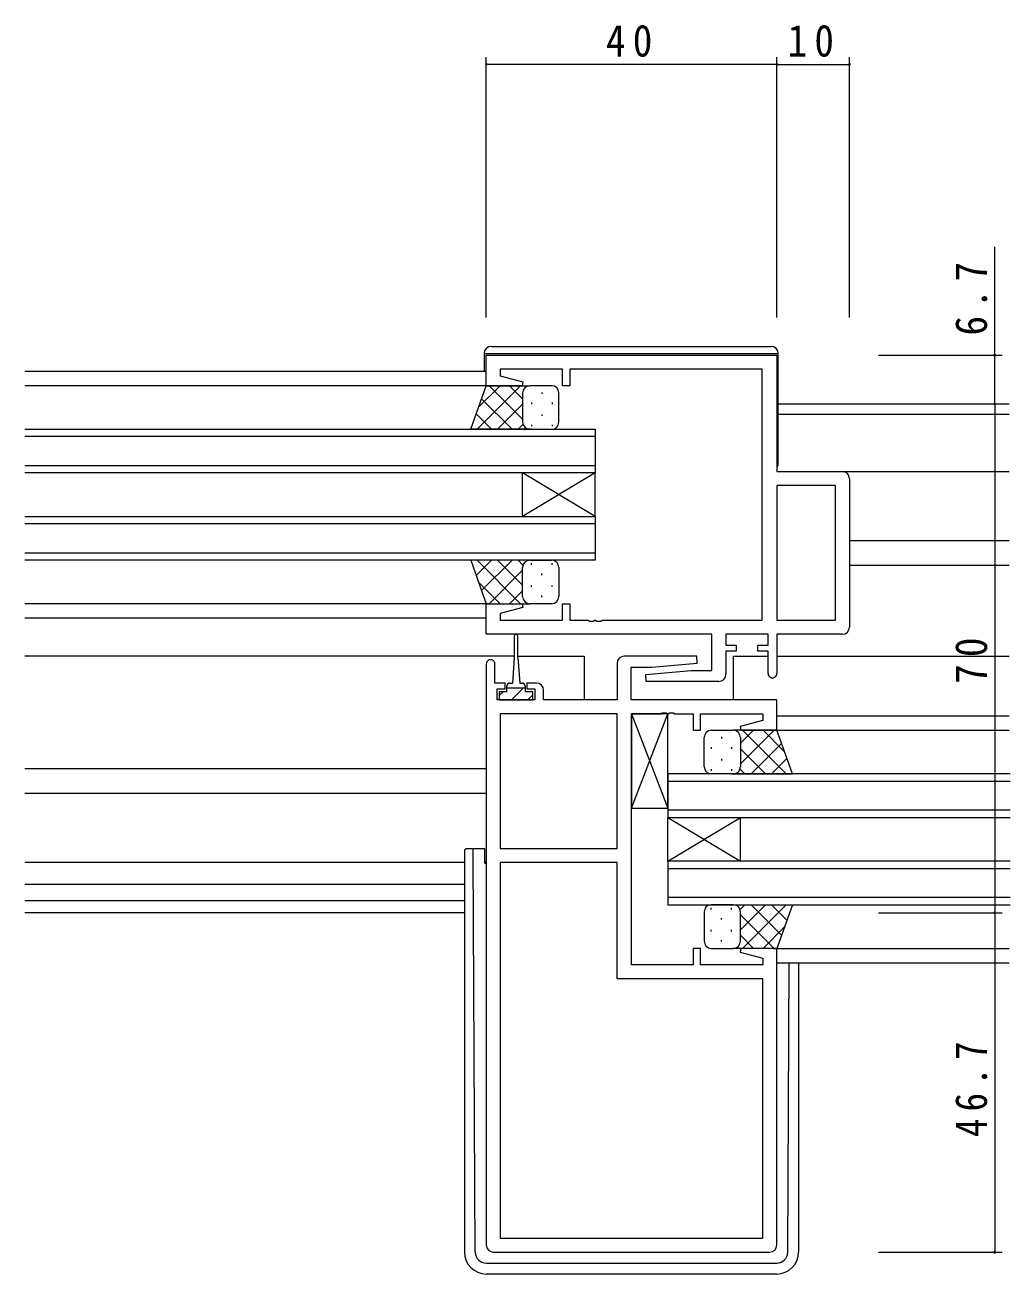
# Model space of a CAD drawing. Units: millimetres on the paper. Extents: x -397 to 397, y -282 to 282.
# Drawn here: x 98.1 to 233.7, y -155.7 to 16.1 of the extents above; entities that cross this region are included whole.
import ezdxf

# ---------------------------------------------------------------- set-up
doc = ezdxf.new("R2010")
doc.units = ezdxf.units.MM
for name, color, linetype, lineweight in [('0-3_YKK_D', 6, 'Continuous', 18), ('0-4_YKK_11', 7, 'Continuous', 18), ('0-5_YKK_12', 2, 'Continuous', 18), ('0-6_YKK_13', 4, 'Continuous', 18)]:
    doc.layers.add(name, color=color, linetype=linetype, lineweight=lineweight)
doc.styles.add('ＭＳ ゴシック', font='')
doc.styles.get('ＭＳ ゴシック').set_extended_font_data('MS Gothic')

msp = doc.modelspace()

# ---------------------------------------------------------------- linework, layer by layer
at = {"layer": '0-3_YKK_D'}
for p, q in [((161.58, -24.088), (161.58, 11.712)), ((201.58, 10.712), (161.58, 10.712)), ((201.58, -24.088), (201.58, 11.712)), ((201.58, -24.088), (201.58, 11.712)), ((201.58, 10.712), (211.58, 10.712)), ((211.58, -24.088), (211.58, 11.712)), ((231.58, -29.288), (231.58, -14.388)), ((215.58, -29.288), (232.58, -29.288)), ((231.58, -35.988), (231.58, -29.288)), ((215.58, -35.988), (232.58, -35.988)), ((231.58, -35.988), (231.58, -105.988)), ((215.58, -105.988), (232.58, -105.988)), ((215.58, -105.988), (232.58, -105.988)), ((231.58, -105.988), (231.58, -152.688)), ((215.58, -152.688), (232.58, -152.688))]:
    msp.add_line(p, q, dxfattribs=at)
for centre, start, end in [((161.58, 10.712), 0, 180), ((161.58, 10.712), 180, 0), ((201.58, 10.712), 0, 180), ((201.58, 10.712), 0, 180), ((201.58, 10.712), 180, 0), ((201.58, 10.712), 180, 0), ((211.58, 10.712), 0, 180), ((211.58, 10.712), 180, 0), ((231.58, -29.288), 90, 270), ((231.58, -29.288), 270, 90), ((231.58, -35.988), 90, 270), ((231.58, -35.988), 90, 270), ((231.58, -35.988), 270, 90), ((231.58, -35.988), 270, 90), ((231.58, -105.988), 90, 270), ((231.58, -105.988), 90, 270), ((231.58, -105.988), 270, 90), ((231.58, -105.988), 270, 90), ((231.58, -152.688), 90, 270), ((231.58, -152.688), 270, 90)]:
    msp.add_arc(centre, 0.106, start, end, dxfattribs=at)
at = {"layer": '0-4_YKK_11'}
for p, q in [((161.58, -33.488), (161.58, -29.288)), ((161.58, -29.288), (201.58, -29.288)), ((201.58, -29.288), (201.58, -45.288)), ((163.51, -31.218), (163.51, -32.135)), ((172.08, -31.218), (163.51, -31.218)), ((163.51, -32.135), (166.609, -32.965)), ((172.08, -33.488), (172.08, -31.218)), ((173.08, -31.218), (173.08, -33.488)), ((199.58, -31.218), (173.08, -31.218)), ((199.58, -65.758), (199.58, -31.218)), ((166.54, -33.488), (161.58, -33.488)), ((166.609, -32.965), (166.54, -33.488)), ((173.08, -33.488), (172.08, -33.488)), ((201.58, -45.288), (210.58, -45.288)), ((211.58, -46.288), (211.58, -66.688)), ((201.58, -47.218), (201.58, -65.758)), ((209.65, -47.218), (201.58, -47.218)), ((201.58, -47.218), (201.58, -65.758)), ((209.65, -65.758), (209.65, -47.218)), ((161.58, -63.488), (166.54, -63.488)), ((161.58, -67.688), (161.58, -63.488)), ((166.54, -63.488), (166.609, -64.01)), ((172.08, -63.488), (173.08, -63.488)), ((172.08, -65.758), (172.08, -63.488)), ((173.08, -63.488), (173.08, -65.758)), ((166.609, -64.01), (163.51, -64.84)), ((163.51, -64.84), (163.51, -65.758)), ((163.51, -65.758), (172.08, -65.758)), ((173.08, -65.758), (175.621, -65.758)), ((175.621, -65.758), (175.805, -65.878)), ((175.805, -65.878), (176.354, -65.878)), ((176.354, -65.878), (176.538, -65.758)), ((176.538, -65.758), (176.621, -65.758)), ((176.621, -65.758), (176.805, -65.878)), ((176.805, -65.878), (177.354, -65.878)), ((177.354, -65.878), (177.538, -65.758)), ((177.538, -65.758), (199.58, -65.758)), ((201.58, -65.758), (209.65, -65.758)), ((192.65, -67.688), (161.58, -67.688)), ((192.65, -72.688), (192.65, -67.688)), ((194.58, -67.688), (194.58, -69.188)), ((200.38, -67.688), (194.58, -67.688)), ((200.38, -69.188), (200.38, -67.688)), ((201.58, -67.688), (201.58, -73.088)), ((210.58, -67.688), (201.58, -67.688)), ((194.58, -69.188), (195.98, -69.188)), ((194.58, -69.988), (194.58, -73.188)), ((195.98, -69.988), (194.58, -69.988)), ((195.98, -69.188), (195.98, -69.988)), ((198.98, -69.188), (200.38, -69.188)), ((198.98, -69.988), (198.98, -69.188)), ((200.38, -69.988), (198.98, -69.988)), ((200.38, -73.088), (200.38, -69.988)), ((161.58, -71.788), (161.58, -151.688)), ((162.78, -74.388), (162.78, -71.788)), ((179.58, -71.688), (179.58, -76.688)), ((190.558, -70.688), (180.58, -70.688)), ((184.386, -72.188), (190.599, -71.644)), ((190.599, -71.644), (190.558, -70.688)), ((181.51, -72.188), (184.386, -72.188)), ((181.51, -76.688), (181.51, -72.188)), ((183.56, -73.231), (189.773, -72.688)), ((183.601, -74.188), (183.56, -73.231)), ((189.773, -72.688), (192.65, -72.688)), ((164.18, -74.388), (162.78, -74.388)), ((163.08, -75.188), (164.18, -75.188)), ((163.08, -76.688), (163.08, -75.188)), ((164.18, -75.188), (164.18, -74.388)), ((167.18, -74.388), (167.18, -75.188)), ((168.48, -74.388), (167.18, -74.388)), ((167.18, -75.188), (168.28, -75.188)), ((168.28, -75.188), (168.28, -76.688)), ((169.48, -76.688), (169.48, -75.388)), ((193.58, -74.188), (183.601, -74.188)), ((168.28, -76.688), (163.08, -76.688)), ((179.58, -76.688), (169.48, -76.688)), ((201.58, -76.688), (181.51, -76.688)), ((201.58, -80.888), (201.58, -76.688)), ((163.51, -78.618), (163.51, -97.158)), ((179.58, -78.618), (163.51, -78.618)), ((163.51, -78.618), (163.51, -97.158)), ((179.58, -97.158), (179.58, -78.618)), ((181.58, -78.618), (185.621, -78.618)), ((181.58, -113.158), (181.58, -78.618)), ((185.621, -78.618), (185.805, -78.498)), ((185.805, -78.498), (186.354, -78.498)), ((186.354, -78.498), (186.538, -78.618)), ((186.538, -78.618), (186.621, -78.618)), ((186.621, -78.618), (186.805, -78.498)), ((186.805, -78.498), (187.354, -78.498)), ((187.354, -78.498), (187.538, -78.618)), ((187.538, -78.618), (190.08, -78.618)), ((190.08, -78.618), (190.08, -80.888)), ((191.08, -78.618), (199.65, -78.618)), ((191.08, -80.888), (191.08, -78.618)), ((199.65, -78.618), (199.65, -79.535)), ((199.65, -79.535), (196.55, -80.365)), ((196.55, -80.365), (196.619, -80.888)), ((190.08, -80.888), (191.08, -80.888)), ((196.619, -80.888), (201.58, -80.888)), ((163.51, -97.158), (179.58, -97.158)), ((163.51, -99.088), (163.51, -150.758)), ((179.58, -99.088), (163.51, -99.088)), ((163.51, -99.088), (163.51, -150.758)), ((179.58, -115.088), (179.58, -99.088)), ((190.08, -110.888), (190.08, -113.158)), ((191.08, -110.888), (190.08, -110.888)), ((191.08, -113.158), (191.08, -110.888)), ((196.619, -110.888), (196.55, -111.41)), ((196.55, -111.41), (199.65, -112.24)), ((201.58, -110.888), (196.619, -110.888)), ((201.58, -151.688), (201.58, -110.888)), ((190.08, -113.158), (181.58, -113.158)), ((199.65, -113.158), (191.08, -113.158)), ((199.65, -112.24), (199.65, -113.158)), ((199.65, -115.088), (179.58, -115.088)), ((199.65, -150.758), (199.65, -115.088)), ((163.51, -150.758), (199.65, -150.758)), ((162.58, -152.688), (200.58, -152.688))]:
    msp.add_line(p, q, dxfattribs=at)
for centre, radius, start, end in [((210.58, -46.288), 1, 0.00001, 89.99999), ((210.58, -66.688), 1, 270.00001, 359.99999), ((162.18, -71.788), 0.6, 359.99999, 180.00001), ((180.58, -71.688), 1, 90.00001, 179.99999), ((193.58, -73.188), 1, 270.00001, 359.99999), ((200.98, -73.088), 0.6, 179.99999, 0.00001), ((168.48, -75.388), 1, 0.00001, 89.99999), ((162.58, -151.688), 1, 180.00001, 269.99999), ((200.58, -151.688), 1, 270.00001, 359.99999)]:
    msp.add_arc(centre, radius, start, end, dxfattribs=at)
at = {"layer": '0-5_YKK_12'}
for p, q in [((98.08, -31.488), (161.58, -31.488)), ((162.08, -33.488), (98.08, -33.488)), ((201.78, -35.988), (233.58, -35.988)), ((201.78, -37.388), (233.58, -37.388)), ((98.08, -39.488), (176.579, -39.488)), ((176.579, -39.488), (176.579, -45.488)), ((176.579, -40.488), (98.08, -40.488)), ((98.08, -44.488), (176.579, -44.488)), ((176.579, -45.488), (98.08, -45.488)), ((176.579, -45.488), (166.579, -51.488)), ((176.579, -51.488), (166.579, -45.488)), ((166.579, -51.488), (166.579, -45.488)), ((176.579, -51.488), (176.579, -45.488)), ((210.58, -45.288), (233.58, -45.288)), ((98.08, -51.488), (176.579, -51.488)), ((176.579, -51.488), (176.579, -57.488)), ((176.579, -52.488), (98.08, -52.488)), ((211.58, -54.788), (233.58, -54.788)), ((98.08, -56.488), (176.579, -56.488)), ((176.579, -57.488), (98.08, -57.488)), ((211.58, -58.188), (233.58, -58.188)), ((162.08, -63.488), (98.08, -63.487)), ((161.58, -65.487), (98.08, -65.487)), ((165.43, -70.688), (98.08, -70.688)), ((165.93, -70.688), (175.08, -70.688)), ((175.08, -70.688), (175.08, -76.58)), ((195.58, -70.688), (195.58, -76.688)), ((195.58, -70.688), (200.38, -70.688)), ((201.58, -70.688), (233.58, -70.688)), ((201.58, -78.888), (233.58, -78.888)), ((201.58, -80.888), (233.58, -80.888)), ((161.58, -86.188), (98.08, -86.188)), ((186.58, -86.888), (186.58, -92.888)), ((233.682, -86.888), (186.58, -86.888)), ((186.58, -87.888), (233.682, -87.888)), ((161.58, -89.588), (98.08, -89.588)), ((233.682, -91.888), (186.58, -91.888)), ((186.58, -92.888), (196.58, -98.888)), ((186.58, -98.888), (196.58, -92.888)), ((186.58, -98.888), (186.58, -92.888)), ((186.58, -92.888), (233.682, -92.888)), ((196.58, -98.888), (196.58, -92.888)), ((158.58, -99.087), (98.08, -99.087)), ((161.58, -99.087), (161.38, -99.087)), ((186.58, -98.888), (186.58, -104.888)), ((233.682, -98.888), (186.58, -98.888)), ((186.58, -99.888), (233.682, -99.888)), ((158.58, -102.088), (98.08, -102.088)), ((158.58, -104.358), (98.08, -104.358)), ((233.682, -103.888), (186.58, -103.888)), ((158.58, -105.988), (98.08, -105.988)), ((186.58, -104.888), (233.682, -104.888)), ((201.08, -110.888), (233.58, -110.888)), ((201.58, -112.888), (233.58, -112.888))]:
    msp.add_line(p, q, dxfattribs=at)
at = {"layer": '0-6_YKK_13'}
for p, q in [((161.28, -29.088), (161.28, -31.487)), ((161.78, -29.088), (161.28, -29.088)), ((201.28, -29.088), (161.78, -29.088)), ((162.28, -28.088), (200.78, -28.088)), ((201.78, -29.088), (201.28, -29.088)), ((201.78, -44.288), (201.78, -29.088)), ((159.437, -39.488), (161.58, -33.488)), ((166.311, -33.488), (160.311, -39.488)), ((163.483, -33.488), (160.522, -36.449)), ((161.58, -33.488), (167.58, -33.488)), ((166.58, -38.108), (161.959, -33.488)), ((166.58, -35.28), (164.788, -33.488)), ((170.58, -33.488), (167.58, -33.488)), ((165.131, -39.488), (160.935, -35.292)), ((166.58, -36.048), (163.14, -39.488)), ((166.58, -34.488), (166.58, -38.088)), ((166.58, -34.888), (166.58, -38.488)), ((167.801, -35.823), (167.801, -36.023)), ((169.216, -34.408), (169.216, -34.608)), ((170.631, -35.823), (170.631, -36.023)), ((171.58, -38.488), (171.58, -34.488)), ((162.303, -39.488), (160.191, -37.376)), ((169.216, -37.438), (169.216, -37.638)), ((167.801, -39.488), (159.437, -39.488)), ((166.636, -38.82), (165.968, -39.488)), ((167.58, -39.488), (170.58, -39.488)), ((167.801, -38.853), (167.801, -39.053)), ((170.631, -38.853), (170.631, -39.053)), ((159.437, -57.489), (161.58, -63.489)), ((167.801, -57.489), (159.437, -57.489)), ((162.303, -57.489), (160.191, -59.601)), ((166.311, -63.489), (160.311, -57.489)), ((165.131, -57.489), (160.935, -61.685)), ((166.58, -60.929), (163.14, -57.489)), ((166.636, -58.158), (165.968, -57.489)), ((167.58, -57.489), (170.58, -57.489)), ((167.801, -58.124), (167.801, -57.924)), ((170.631, -58.124), (170.631, -57.924)), ((166.58, -58.869), (161.959, -63.489)), ((166.58, -62.089), (166.58, -58.489)), ((166.58, -62.489), (166.58, -58.889)), ((169.216, -59.539), (169.216, -59.339)), ((171.58, -58.489), (171.58, -62.489)), ((163.483, -63.489), (160.522, -60.529)), ((166.58, -61.698), (164.788, -63.489)), ((167.801, -61.154), (167.801, -60.954)), ((170.631, -61.154), (170.631, -60.954)), ((161.58, -63.489), (167.58, -63.489)), ((170.58, -63.489), (167.58, -63.489)), ((169.216, -62.569), (169.216, -62.369)), ((165.43, -67.938), (165.43, -70.888)), ((165.93, -70.888), (165.93, -67.938)), ((165.43, -70.888), (165.18, -74.388)), ((165.93, -70.888), (166.18, -74.388)), ((163.38, -75.588), (163.38, -76.688)), ((164.43, -75.588), (163.38, -75.588)), ((163.38, -76.12), (163.912, -75.588)), ((164.43, -75.588), (164.43, -74.788)), ((166.93, -75.088), (164.43, -75.088)), ((164.83, -74.388), (165.18, -74.388)), ((165.68, -76.065), (166.657, -75.088)), ((166.18, -74.388), (166.53, -74.388)), ((166.93, -74.788), (166.93, -75.588)), ((167.98, -75.588), (166.93, -75.588)), ((167.98, -76.688), (167.98, -75.588)), ((163.38, -76.688), (167.98, -76.688)), ((165.057, -76.688), (165.68, -76.065)), ((167.302, -76.688), (167.98, -76.01)), ((181.58, -78.618), (186.58, -91.618)), ((181.58, -91.618), (186.58, -78.618)), ((181.58, -78.618), (181.58, -91.618)), ((186.58, -78.618), (181.58, -78.618)), ((186.58, -91.618), (186.58, -78.618)), ((191.58, -85.888), (191.58, -81.888)), ((192.58, -80.888), (195.58, -80.888)), ((193.943, -81.808), (193.943, -82.008)), ((201.58, -80.888), (195.58, -80.888)), ((196.579, -85.508), (201.2, -80.888)), ((196.58, -82.68), (198.371, -80.888)), ((196.58, -81.888), (196.58, -85.488)), ((196.58, -82.288), (196.58, -85.888)), ((196.848, -80.888), (202.848, -86.888)), ((199.676, -80.888), (202.637, -83.849)), ((203.722, -86.888), (201.58, -80.888)), ((192.528, -83.223), (192.528, -83.423)), ((195.358, -83.223), (195.358, -83.423)), ((196.58, -83.448), (200.019, -86.888)), ((198.028, -86.888), (202.224, -82.692)), ((193.943, -84.838), (193.943, -85.038)), ((200.857, -86.888), (202.968, -84.776)), ((192.528, -86.253), (192.528, -86.453)), ((195.58, -86.888), (192.58, -86.888)), ((195.358, -86.253), (195.358, -86.453)), ((195.358, -86.888), (203.722, -86.888)), ((196.523, -86.22), (197.191, -86.888)), ((181.58, -91.618), (186.58, -91.618)), ((158.58, -97.488), (158.58, -98.188)), ((160.079, -97.188), (159.78, -97.188)), ((161.38, -97.188), (160.079, -97.188)), ((161.38, -99.188), (161.38, -97.188)), ((158.58, -98.188), (158.58, -152.688)), ((160.068, -152.7), (159.787, -98.188)), ((161.38, -99.188), (161.58, -99.188)), ((191.58, -105.889), (191.58, -109.889)), ((192.528, -105.524), (192.528, -105.324)), ((195.58, -104.889), (192.58, -104.889)), ((195.358, -104.889), (203.722, -104.889)), ((195.358, -105.524), (195.358, -105.324)), ((196.523, -105.558), (197.191, -104.889)), ((196.579, -106.269), (201.2, -110.889)), ((196.58, -108.329), (200.019, -104.889)), ((196.58, -109.489), (196.58, -105.889)), ((196.58, -109.889), (196.58, -106.289)), ((196.848, -110.889), (202.848, -104.889)), ((198.028, -104.889), (202.224, -109.085)), ((200.857, -104.889), (202.968, -107.001)), ((203.722, -104.889), (201.58, -110.889)), ((193.943, -106.939), (193.943, -106.739)), ((199.676, -110.889), (202.637, -107.929)), ((192.528, -108.554), (192.528, -108.354)), ((193.943, -109.969), (193.943, -109.769)), ((195.358, -108.554), (195.358, -108.354)), ((196.58, -109.098), (198.371, -110.889)), ((192.58, -110.889), (195.58, -110.889)), ((201.58, -110.889), (195.58, -110.889)), ((203.091, -152.7), (203.256, -112.888)), ((204.58, -112.888), (204.58, -152.688)), ((161.568, -154.188), (201.591, -154.188)), ((201.58, -155.688), (161.58, -155.688))]:
    msp.add_line(p, q, dxfattribs=at)
msp.add_lwpolyline([(159.787, -98.188), (159.78, -97.188), (158.88, -97.188)], dxfattribs=at)
for centre, radius, start, end in [((162.28, -29.088), 1, 90, 180), ((200.78, -29.088), 1, 0, 90), ((167.58, -34.488), 1, 90, 180), ((167.58, -34.488), 1, 90, 180), ((170.58, -34.488), 1, 360, 90), ((167.58, -38.488), 1, 180, 270), ((167.58, -38.488), 1, 180, 270), ((170.58, -38.488), 1, 270, 360), ((201.28, -44.288), 0.5, 306.8699, 0), ((167.58, -58.489), 1, 90, 180), ((167.58, -58.489), 1, 90, 180), ((170.58, -58.489), 1, 360, 90), ((167.58, -62.489), 1, 180, 270), ((167.58, -62.489), 1, 180, 270), ((170.58, -62.489), 1, 270, 360), ((165.68, -67.938), 0.25, 0, 180), ((164.83, -74.788), 0.4, 90, 180), ((166.53, -74.788), 0.4, 0, 90), ((192.58, -81.888), 1, 90, 180), ((195.58, -81.888), 1, 0, 90), ((195.58, -81.888), 1, 0, 90), ((192.58, -85.888), 1, 180, 270), ((195.58, -85.888), 1, 270, 0), ((195.58, -85.888), 1, 270, 0), ((158.88, -97.488), 0.3, 90, 180), ((192.58, -105.889), 1, 90, 180), ((195.58, -105.889), 1, 0, 90), ((195.58, -105.889), 1, 0, 90), ((192.58, -109.889), 1, 180, 270), ((195.58, -109.889), 1, 270, 0), ((195.58, -109.889), 1, 270, 0), ((161.58, -152.688), 3, 180, 270), ((161.568, -152.688), 1.5, 180.45233, 270), ((201.58, -152.688), 3, 270, 0), ((201.591, -152.688), 1.5, 270, 359.54767)]:
    msp.add_arc(centre, radius, start, end, dxfattribs=at)

# ---------------------------------------------------------------- texts
at = {"layer": '0-3_YKK_D', "color": 7, "char_height": 4.399, "attachment_point": 7, "style": 'ＭＳ ゴシック'}
for s, insert in [('\\T1.37;\\W0.9;40', (178.06, 11.712)), ('\\T1.37;\\W0.9;10', (203.06, 11.712))]:
    msp.add_mtext(s, dxfattribs=dict(at, insert=insert))
at = {"layer": '0-3_YKK_D', "color": 7, "char_height": 4.399, "attachment_point": 7, "rotation": 90, "style": 'ＭＳ ゴシック'}
for s, insert in [('\\T1.38;\\W0.9;6.7', (230.58, -26.588)), ('\\T1.37;\\W0.9;70', (230.58, -74.508)), ('\\T1.39;\\W0.85;46.7', (230.58, -136.858))]:
    msp.add_mtext(s, dxfattribs=dict(at, insert=insert))

doc.saveas('drawing.dxf')
